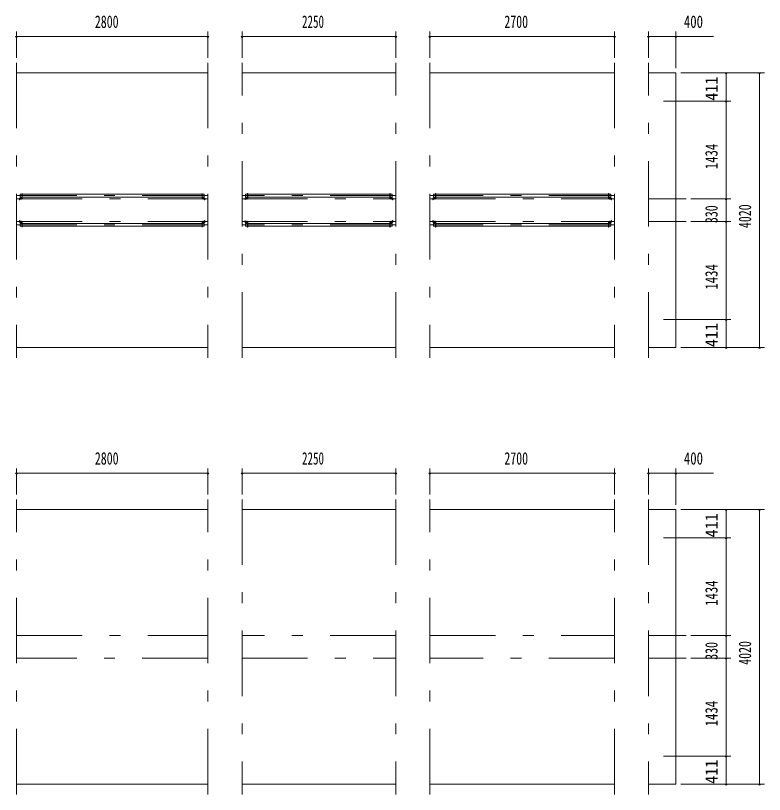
# Model space of a CAD drawing. Units: millimetres, scale not verified. Extents: x -34087 to 34090, y -14699 to 14701.
# Drawn here: x -20045 to -9086, y -10937 to 468 of the extents above; entities that cross this region are included whole.
import ezdxf
from ezdxf.enums import TextEntityAlignment as Align

# ---------------------------------------------------------------- set-up
doc = ezdxf.new("R2010")
doc.units = ezdxf.units.MM
doc.header["$LTSCALE"] = 80
doc.linetypes.add('USER3', pattern=[24, 12, -5, 2, -5])
for name, color, linetype, lineweight in [('0-2_1-07BOLD', 7, 'Continuous', 18), ('0-3_1-27CENTER', 3, 'USER3', 18), ('0-5_1-57DIM', 3, 'Continuous', 18)]:
    doc.layers.add(name, color=color, linetype=linetype, lineweight=lineweight)
doc.styles.add('ＭＳ ゴシック', font='')
doc.styles.get('ＭＳ ゴシック').set_extended_font_data('MS Gothic')

msp = doc.modelspace()

# ---------------------------------------------------------------- linework, layer by layer
at = {"layer": '0-2_1-07BOLD'}
for p, q in [((-17231.49, -371.65), (-20031.49, -371.65)), ((-14481.48, -371.65), (-16731.49, -371.65)), ((-11281.48, -371.65), (-13981.48, -371.65)), ((-19946.94, -2146.15), (-17316.04, -2146.15)), ((-14566.04, -2146.15), (-16646.94, -2146.15)), ((-11366.03, -2146.15), (-13896.94, -2146.15)), ((-19981.74, -2203.45), (-19952.14, -2203.45)), ((-19952.14, -2206.65), (-19981.74, -2206.65)), ((-19950.13, -2188.85), (-19978.98, -2188.85)), ((-17316.04, -2188.85), (-19946.94, -2188.85)), ((-17310.84, -2203.45), (-17281.24, -2203.45)), ((-17281.24, -2206.65), (-17310.84, -2206.65)), ((-17276.04, -2208.65), (-17276.04, -2228.65)), ((-16681.74, -2203.45), (-16652.13, -2203.45)), ((-16652.13, -2206.65), (-16681.74, -2206.65)), ((-16678.99, -2188.85), (-16650.14, -2188.85)), ((-16646.94, -2188.85), (-14566.04, -2188.85)), ((-14560.84, -2203.45), (-14531.24, -2203.45)), ((-14531.24, -2206.65), (-14560.84, -2206.65)), ((-14526.03, -2208.65), (-14526.03, -2228.65)), ((-13931.74, -2203.45), (-13902.13, -2203.45)), ((-13902.13, -2206.65), (-13931.74, -2206.65)), ((-13928.98, -2188.85), (-13900.14, -2188.85)), ((-13896.94, -2188.85), (-11366.03, -2188.85)), ((-11360.83, -2203.45), (-11331.24, -2203.45)), ((-11331.24, -2206.65), (-11360.83, -2206.65)), ((-11326.03, -2208.65), (-11326.03, -2228.65)), ((-19952.14, -2556.65), (-19981.74, -2556.65)), ((-19981.74, -2559.85), (-19952.14, -2559.85)), ((-19946.94, -2574.45), (-17316.04, -2574.45)), ((-17316.04, -2617.15), (-19946.94, -2617.15)), ((-17310.84, -2556.65), (-17281.24, -2556.65)), ((-17281.24, -2559.85), (-17310.84, -2559.85)), ((-16652.13, -2556.65), (-16681.74, -2556.65)), ((-16681.74, -2559.85), (-16652.13, -2559.85)), ((-16646.94, -2574.45), (-14566.04, -2574.45)), ((-14566.04, -2617.15), (-16646.94, -2617.15)), ((-14560.84, -2556.65), (-14531.24, -2556.65)), ((-14531.24, -2559.85), (-14560.84, -2559.85)), ((-13902.13, -2556.65), (-13931.74, -2556.65)), ((-13931.74, -2559.85), (-13902.13, -2559.85)), ((-13896.94, -2574.45), (-11366.03, -2574.45)), ((-11366.03, -2617.15), (-13896.94, -2617.15)), ((-11360.83, -2556.65), (-11331.24, -2556.65)), ((-11331.24, -2559.85), (-11360.83, -2559.85)), ((-20031.49, -4391.65), (-17231.49, -4391.65)), ((-16731.49, -4391.65), (-14481.48, -4391.65)), ((-13981.48, -4391.65), (-11281.48, -4391.65)), ((-17231.49, -6766.66), (-20031.49, -6766.66)), ((-14481.48, -6766.66), (-16731.49, -6766.66)), ((-11281.48, -6766.66), (-13981.48, -6766.66)), ((-20031.49, -10786.65), (-17231.49, -10786.65)), ((-16731.49, -10786.65), (-14481.48, -10786.65)), ((-13981.48, -10786.65), (-11281.48, -10786.65))]:
    msp.add_line(p, q, dxfattribs=at)
for points in [[(-10781.49, -4391.65), (-10381.49, -4391.65), (-10381.49, -371.65), (-10781.49, -371.65)], [(-19978.98, -2188.85), (-19978.98, -2146.15), (-19950.13, -2146.15)], [(-19950.13, -2201.45), (-19950.13, -2135.65), (-19946.94, -2135.65), (-19946.94, -2201.45)], [(-17312.84, -2201.45), (-17312.84, -2135.65), (-17316.04, -2135.65), (-17316.04, -2201.45)], [(-17312.84, -2146.15), (-17283.99, -2146.15), (-17283.99, -2188.85), (-17312.84, -2188.85)], [(-16650.14, -2146.15), (-16678.99, -2146.15), (-16678.99, -2188.85)], [(-16650.14, -2201.45), (-16650.14, -2135.65), (-16646.94, -2135.65), (-16646.94, -2201.45)], [(-14562.84, -2201.45), (-14562.84, -2135.65), (-14566.04, -2135.65), (-14566.04, -2201.45)], [(-14562.84, -2188.85), (-14533.98, -2188.85), (-14533.98, -2146.15), (-14562.84, -2146.15)], [(-13900.14, -2146.15), (-13928.98, -2146.15), (-13928.98, -2188.85)], [(-13900.14, -2201.45), (-13900.14, -2135.65), (-13896.93, -2135.65), (-13896.93, -2201.45)], [(-11362.84, -2201.45), (-11362.84, -2135.65), (-11366.03, -2135.65), (-11366.03, -2201.45)], [(-11362.84, -2188.85), (-11333.99, -2188.85), (-11333.99, -2146.15), (-11362.84, -2146.15)], [(-19983.74, -2208.65), (-19983.74, -2228.65), (-19986.94, -2228.65), (-19986.94, -2208.65)], [(-17276.04, -2228.65), (-17279.24, -2228.65), (-17279.24, -2208.65)], [(-16683.74, -2208.65), (-16683.74, -2228.65), (-16686.94, -2228.65), (-16686.94, -2208.65)], [(-14526.03, -2228.65), (-14529.24, -2228.65), (-14529.24, -2208.65)], [(-13933.74, -2208.65), (-13933.74, -2228.65), (-13936.93, -2228.65), (-13936.93, -2208.65)], [(-11326.03, -2228.65), (-11329.23, -2228.65), (-11329.23, -2208.65)], [(-19983.74, -2554.65), (-19983.74, -2534.65), (-19986.94, -2534.65), (-19986.94, -2554.65)], [(-19950.13, -2617.15), (-19978.98, -2617.15), (-19978.98, -2574.45), (-19950.13, -2574.45)], [(-19950.13, -2561.85), (-19950.13, -2627.65), (-19946.94, -2627.65), (-19946.94, -2561.85)], [(-17312.84, -2561.85), (-17312.84, -2627.65), (-17316.04, -2627.65), (-17316.04, -2561.85)], [(-17312.84, -2574.45), (-17283.99, -2574.45), (-17283.99, -2617.15), (-17312.84, -2617.15)], [(-17279.24, -2554.65), (-17279.24, -2534.65), (-17276.04, -2534.65), (-17276.04, -2554.65)], [(-16683.74, -2554.65), (-16683.74, -2534.65), (-16686.94, -2534.65), (-16686.94, -2554.65)], [(-16650.14, -2617.15), (-16678.99, -2617.15), (-16678.99, -2574.45), (-16650.14, -2574.45)], [(-16650.14, -2561.85), (-16650.14, -2627.65), (-16646.94, -2627.65), (-16646.94, -2561.85)], [(-14562.84, -2561.85), (-14562.84, -2627.65), (-14566.04, -2627.65), (-14566.04, -2561.85)], [(-14562.84, -2574.45), (-14533.98, -2574.45), (-14533.98, -2617.15), (-14562.84, -2617.15)], [(-14529.24, -2554.65), (-14529.24, -2534.65), (-14526.03, -2534.65), (-14526.03, -2554.65)], [(-13933.74, -2554.65), (-13933.74, -2534.65), (-13936.93, -2534.65), (-13936.93, -2554.65)], [(-13900.14, -2617.15), (-13928.98, -2617.15), (-13928.98, -2574.45), (-13900.14, -2574.45)], [(-13900.14, -2561.85), (-13900.14, -2627.65), (-13896.93, -2627.65), (-13896.93, -2561.85)], [(-11362.84, -2561.85), (-11362.84, -2627.65), (-11366.03, -2627.65), (-11366.03, -2561.85)], [(-11362.84, -2574.45), (-11333.99, -2574.45), (-11333.99, -2617.15), (-11362.84, -2617.15)], [(-11329.23, -2554.65), (-11329.23, -2534.65), (-11326.03, -2534.65), (-11326.03, -2554.65)], [(-10781.49, -10786.65), (-10381.49, -10786.65), (-10381.49, -6766.66), (-10781.49, -6766.66)]]:
    msp.add_lwpolyline(points, dxfattribs=at)
for centre, radius, start, end in [((-19981.74, -2208.65), 5.2, 90, 180), ((-19981.74, -2208.65), 2, 90, 180), ((-19952.14, -2201.45), 2, 270, 0), ((-19952.14, -2201.45), 5.2, 270, 0), ((-17310.84, -2201.45), 5.2, 180, 270), ((-17310.84, -2201.45), 2, 180, 270), ((-17281.24, -2208.65), 5.2, 0, 90), ((-17281.24, -2208.65), 2, 0, 90), ((-16681.74, -2208.65), 5.2, 90, 180), ((-16681.74, -2208.65), 2, 90, 180), ((-16652.13, -2201.45), 2, 270, 0), ((-16652.13, -2201.45), 5.2, 270, 0), ((-14560.84, -2201.45), 5.2, 180, 270), ((-14560.84, -2201.45), 2, 180, 270), ((-14531.24, -2208.65), 5.2, 0, 90), ((-14531.24, -2208.65), 2, 0, 90), ((-13931.74, -2208.65), 5.2, 90, 180), ((-13931.74, -2208.65), 2, 90, 180), ((-13902.13, -2201.45), 2, 270, 0), ((-13902.13, -2201.45), 5.2, 270, 0), ((-11360.83, -2201.45), 5.2, 180, 270), ((-11360.83, -2201.45), 2, 180, 270), ((-11331.24, -2208.65), 5.2, 0, 90), ((-11331.24, -2208.65), 2, 0, 90), ((-19981.74, -2554.65), 5.2, 180, 270), ((-19981.74, -2554.65), 2, 180, 270), ((-19952.14, -2561.85), 5.2, 0, 90), ((-19952.14, -2561.85), 2, 0, 90), ((-17310.84, -2561.85), 5.2, 90, 180), ((-17310.84, -2561.85), 2, 90, 180), ((-17281.24, -2554.65), 2, 270, 0), ((-17281.24, -2554.65), 5.2, 270, 0), ((-16681.74, -2554.65), 5.2, 180, 270), ((-16681.74, -2554.65), 2, 180, 270), ((-16652.13, -2561.85), 5.2, 0, 90), ((-16652.13, -2561.85), 2, 0, 90), ((-14560.84, -2561.85), 5.2, 90, 180), ((-14560.84, -2561.85), 2, 90, 180), ((-14531.24, -2554.65), 2, 270, 0), ((-14531.24, -2554.65), 5.2, 270, 0), ((-13931.74, -2554.65), 5.2, 180, 270), ((-13931.74, -2554.65), 2, 180, 270), ((-13902.13, -2561.85), 5.2, 0, 90), ((-13902.13, -2561.85), 2, 0, 90), ((-11360.83, -2561.85), 5.2, 90, 180), ((-11360.83, -2561.85), 2, 90, 180), ((-11331.24, -2554.65), 2, 270, 0), ((-11331.24, -2554.65), 5.2, 270, 0)]:
    msp.add_arc(centre, radius, start, end, dxfattribs=at)
at = {"layer": '0-3_1-27CENTER'}
for p, q in [((-20031.49, -221.65), (-20031.49, -4541.65)), ((-17231.49, -221.65), (-17231.49, -4541.65)), ((-16731.49, -4541.65), (-16731.49, -221.65)), ((-14481.48, -4541.65), (-14481.48, -221.65)), ((-13981.48, -221.65), (-13981.48, -4541.65)), ((-11281.48, -221.65), (-11281.48, -4541.65)), ((-10781.49, -4541.65), (-10781.49, -221.65)), ((-17231.49, -2167.5), (-20031.49, -2167.5)), ((-20031.49, -2216.65), (-17231.49, -2216.65)), ((-19961.94, -2225.65), (-19961.94, -2183.85)), ((-17301.04, -2225.65), (-17301.04, -2183.85)), ((-14481.48, -2167.5), (-16731.49, -2167.5)), ((-16731.49, -2216.65), (-14481.48, -2216.65)), ((-16661.94, -2225.65), (-16661.94, -2183.85)), ((-14551.03, -2225.65), (-14551.03, -2183.85)), ((-11281.48, -2167.5), (-13981.48, -2167.5)), ((-13981.48, -2216.65), (-11281.48, -2216.65)), ((-13911.93, -2225.65), (-13911.93, -2183.85)), ((-11351.03, -2225.65), (-11351.03, -2183.85)), ((-10781.49, -2216.65), (-10231.48, -2216.65)), ((-20031.49, -2546.65), (-17231.49, -2546.65)), ((-17231.49, -2595.8), (-20031.49, -2595.8)), ((-19961.94, -2579.45), (-19961.94, -2537.65)), ((-17301.04, -2537.65), (-17301.04, -2579.45)), ((-16731.49, -2546.65), (-14481.48, -2546.65)), ((-14481.48, -2595.8), (-16731.49, -2595.8)), ((-16661.94, -2537.65), (-16661.94, -2579.45)), ((-14551.03, -2537.65), (-14551.03, -2579.45)), ((-13981.48, -2546.65), (-11281.48, -2546.65)), ((-11281.48, -2595.8), (-13981.48, -2595.8)), ((-13911.93, -2537.65), (-13911.93, -2579.45)), ((-11351.03, -2537.65), (-11351.03, -2579.45)), ((-10231.48, -2546.65), (-10781.49, -2546.65)), ((-20031.49, -10936.66), (-20031.49, -6616.65)), ((-17231.49, -10936.66), (-17231.49, -6616.65)), ((-16731.49, -6616.65), (-16731.49, -10936.66)), ((-14481.48, -6616.65), (-14481.48, -10936.66)), ((-13981.48, -10936.66), (-13981.48, -6616.65)), ((-11281.48, -10936.66), (-11281.48, -6616.65)), ((-10781.49, -6616.65), (-10781.49, -10936.66)), ((-20031.49, -8611.65), (-17231.49, -8611.65)), ((-14481.48, -8611.65), (-16731.49, -8611.65)), ((-13981.48, -8611.65), (-11281.48, -8611.65)), ((-10781.49, -8611.65), (-10231.48, -8611.65)), ((-17231.49, -8941.65), (-20031.49, -8941.65)), ((-16731.49, -8941.65), (-14481.48, -8941.65)), ((-11281.48, -8941.65), (-13981.48, -8941.65)), ((-10231.48, -8941.65), (-10781.49, -8941.65))]:
    msp.add_line(p, q, dxfattribs=at)
at = {"layer": '0-5_1-57DIM'}
for p, q in [((-20031.49, 233.34), (-20031.49, -151.65)), ((-17231.49, 233.34), (-17231.49, -151.65)), ((-16731.49, -151.65), (-16731.49, 233.34)), ((-14481.48, -151.65), (-14481.48, 233.34)), ((-13981.48, 233.34), (-13981.48, -151.65)), ((-11281.48, 233.34), (-11281.48, -151.65)), ((-10781.49, -151.65), (-10781.49, 233.34)), ((-10381.49, 233.34), (-10381.49, -301.65)), ((-20017.49, 163.35), (-20045.49, 163.35)), ((-20031.49, 163.34), (-17231.49, 163.34)), ((-17217.49, 163.35), (-17245.49, 163.35)), ((-16717.49, 163.35), (-16745.49, 163.35)), ((-16731.49, 163.34), (-14481.48, 163.34)), ((-14467.48, 163.35), (-14495.48, 163.35)), ((-13967.48, 163.35), (-13995.48, 163.35)), ((-13981.48, 163.34), (-11281.48, 163.34)), ((-11267.48, 163.35), (-11295.48, 163.35)), ((-10767.49, 163.35), (-10795.49, 163.35)), ((-10781.49, 163.34), (-10381.49, 163.34)), ((-10367.49, 163.35), (-10395.49, 163.35)), ((-9831.99, 163.34), (-10381.49, 163.34)), ((-10311.48, -371.65), (-9086.48, -371.65)), ((-9632.48, -371.65), (-9660.48, -371.65)), ((-9646.48, -371.65), (-9646.48, -782.65)), ((-9142.48, -371.65), (-9170.48, -371.65)), ((-9156.48, -371.65), (-9156.48, -4391.65)), ((-9576.48, -782.65), (-10561.48, -782.65)), ((-9632.48, -782.65), (-9660.48, -782.65)), ((-9646.48, -782.65), (-9646.48, -2216.65)), ((-10161.48, -2216.65), (-9576.48, -2216.65)), ((-9632.48, -2216.65), (-9660.48, -2216.65)), ((-9646.48, -2216.65), (-9646.48, -2546.65)), ((-10161.48, -2546.65), (-9576.48, -2546.65)), ((-9576.48, -2546.65), (-10161.48, -2546.65)), ((-9632.48, -2546.65), (-9660.48, -2546.65)), ((-9632.48, -2546.65), (-9660.48, -2546.65)), ((-9646.48, -2546.65), (-9646.48, -3980.65)), ((-10561.48, -3980.65), (-9576.48, -3980.65)), ((-9632.48, -3980.65), (-9660.48, -3980.65)), ((-9646.48, -3980.65), (-9646.48, -4391.65)), ((-9086.48, -4391.65), (-10311.48, -4391.65)), ((-9632.48, -4391.65), (-9660.48, -4391.65)), ((-9142.48, -4391.65), (-9170.48, -4391.65)), ((-20017.49, -6231.66), (-20045.49, -6231.66)), ((-20031.49, -6546.65), (-20031.49, -6161.66)), ((-20031.49, -6231.66), (-17231.49, -6231.66)), ((-17217.49, -6231.66), (-17245.49, -6231.66)), ((-17231.49, -6546.65), (-17231.49, -6161.66)), ((-16717.49, -6231.66), (-16745.49, -6231.66)), ((-16731.49, -6161.66), (-16731.49, -6546.65)), ((-16731.49, -6231.66), (-14481.48, -6231.66)), ((-14467.48, -6231.66), (-14495.48, -6231.66)), ((-14481.48, -6161.66), (-14481.48, -6546.65)), ((-13967.48, -6231.66), (-13995.48, -6231.66)), ((-13981.48, -6546.65), (-13981.48, -6161.66)), ((-13981.48, -6231.66), (-11281.48, -6231.66)), ((-11267.48, -6231.66), (-11295.48, -6231.66)), ((-11281.48, -6546.65), (-11281.48, -6161.66)), ((-10767.49, -6231.66), (-10795.49, -6231.66)), ((-10781.49, -6161.66), (-10781.49, -6546.65)), ((-10781.49, -6231.66), (-10381.49, -6231.66)), ((-10367.49, -6231.66), (-10395.49, -6231.66)), ((-10381.49, -6696.66), (-10381.49, -6161.66)), ((-10381.48, -6231.65), (-9831.98, -6231.65)), ((-9086.48, -6766.65), (-10311.48, -6766.65)), ((-9632.48, -6766.65), (-9660.48, -6766.65)), ((-9646.48, -6766.65), (-9646.48, -7177.65)), ((-9142.48, -6766.65), (-9170.48, -6766.65)), ((-9156.48, -6766.65), (-9156.48, -10786.65)), ((-10561.48, -7177.65), (-9576.48, -7177.65)), ((-9632.48, -7177.65), (-9660.48, -7177.65)), ((-9646.48, -7177.65), (-9646.48, -8611.65)), ((-10161.49, -8611.65), (-9576.48, -8611.65)), ((-9632.48, -8611.65), (-9660.48, -8611.65)), ((-9646.48, -8611.65), (-9646.48, -8941.65)), ((-9576.48, -8941.65), (-10161.49, -8941.65)), ((-9632.48, -8941.65), (-9660.48, -8941.65)), ((-9646.48, -8941.65), (-9646.48, -10375.66)), ((-9576.48, -10375.66), (-10561.48, -10375.66)), ((-9632.48, -10375.66), (-9660.48, -10375.66)), ((-9646.48, -10375.66), (-9646.48, -10786.65)), ((-10311.48, -10786.65), (-9086.48, -10786.65)), ((-9632.48, -10786.65), (-9660.48, -10786.65)), ((-9142.48, -10786.65), (-9170.48, -10786.65))]:
    msp.add_line(p, q, dxfattribs=at)
for centre in [(-20031.49, 163.35), (-17231.49, 163.35), (-16731.49, 163.35), (-14481.48, 163.35), (-13981.48, 163.35), (-11281.48, 163.35), (-10781.49, 163.35), (-10381.49, 163.35), (-9646.48, -371.65), (-9156.48, -371.65), (-9646.48, -782.65), (-9646.48, -2216.65), (-9646.48, -2546.65), (-9646.48, -2546.65), (-9646.48, -3980.65), (-9646.48, -4391.65), (-9156.48, -4391.65), (-20031.49, -6231.66), (-17231.49, -6231.66), (-16731.49, -6231.66), (-14481.48, -6231.66), (-13981.48, -6231.66), (-11281.48, -6231.66), (-10781.49, -6231.66), (-10381.49, -6231.66), (-9646.48, -6766.65), (-9156.48, -6766.65), (-9646.48, -7177.65), (-9646.48, -8611.65), (-9646.48, -8941.65), (-9646.48, -10375.66), (-9646.48, -10786.65), (-9156.48, -10786.65)]:
    msp.add_arc(centre, 14, 180, 0, dxfattribs=at)

# ---------------------------------------------------------------- texts
at = {"layer": '0-5_1-57DIM', "color": 7, "style": 'ＭＳ ゴシック'}
for s, width, p in [('2800', 0.7, (-18885.27, 233.35)), ('2250', 0.65, (-15853.84, 233.35)), ('2700', 0.7, (-12892.73, 233.35)), ('400', 0.75, (-10264.41, 233.35)), ('2800', 0.7, (-18885.27, -6161.66)), ('2250', 0.65, (-15853.84, -6161.66)), ('2700', 0.7, (-12892.73, -6161.66)), ('400', 0.75, (-10264.41, -6161.65))]:
    msp.add_text(s, height=182.3, dxfattribs=dict(at, width=width)).set_placement(p, align=Align.BOTTOM_LEFT)
for s, width, p in [('411', 0.95, (-9716.48, -777.66)), ('1434', 0.75, (-9716.48, -1780.38)), ('330', 0.7, (-9716.48, -2570.41)), ('4020', 0.7, (-9226.48, -2643.31)), ('1434', 0.75, (-9716.48, -3544.38)), ('411', 0.95, (-9716.48, -4386.66)), ('411', 0.95, (-9716.48, -7172.66)), ('1434', 0.75, (-9716.48, -8175.37)), ('330', 0.7, (-9716.48, -8965.41)), ('4020', 0.7, (-9226.48, -9038.31)), ('1434', 0.75, (-9716.48, -9939.38)), ('411', 0.95, (-9716.48, -10781.66))]:
    msp.add_text(s, height=182.3, rotation=90, dxfattribs=dict(at, width=width)).set_placement(p, align=Align.BOTTOM_LEFT)

doc.saveas('drawing.dxf')
